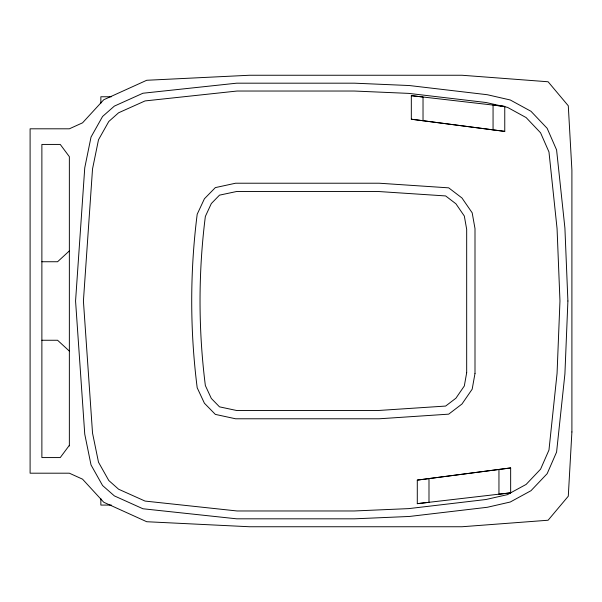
<?xml version="1.0" encoding="UTF-8"?>
<svg xmlns="http://www.w3.org/2000/svg" width="602" height="602" viewBox="0 0 602 602"><rect width="100%" height="100%" fill="white"/><g stroke="black" fill="none" stroke-linecap="round" stroke-linejoin="round"><path stroke-width="0.9" d="M69.358 445.322L60.253 457.573L41.877 457.573L41.877 144.427L60.253 144.427L69.358 156.678L69.358 445.999M69.358 250.906L57.581 261.742L41.877 261.742M510.654 492.827L507.509 494.633L485.995 499.502L408.735 508.615L354.239 510.97L237.083 510.97L145.059 501.075L118.594 489.215L108.781 480.501L98.495 462.208L92.527 433.071L83.415 301L92.527 168.929L98.495 139.792L108.781 121.499L118.594 112.785L145.059 100.925L237.083 91.03L354.239 91.03L408.735 93.385L485.995 102.498L507.509 107.367L526.125 117.571L540.573 132.809L548.971 151.967L557.061 228.602L559.965 301L557.061 373.398L548.971 450.033L540.573 469.191L526.125 484.429L510.654 492.827L498.953 494.242L498.953 469.432L510.654 467.935L510.654 492.827L417.291 503.663L417.291 480.11L510.654 467.935M417.291 480.11L498.953 469.432M417.291 503.663L428.993 502.331L428.993 478.613M111.37 96.764L100.85 96.764L100.85 103.228M41.877 340.258L57.581 340.258L69.358 351.094M111.37 505.078L100.85 505.078L100.85 498.614M411.324 95.665L423.025 96.997L423.025 120.716L504.762 131.394L504.762 106.426L411.324 95.665L411.324 119.219L504.762 131.394M504.762 106.426L493.061 105.087L493.061 129.904M411.324 119.219L423.025 120.716M567.897 301L564.909 373.947L556.587 452.079L547.165 473.669L530.987 490.705L510.263 502.015L487.334 507.275L409.36 516.463L354.473 518.819L236.691 518.819L142.937 508.765L114.357 495.89L102.573 485.528L91.03 464.955L84.754 434.17L75.566 301L84.754 167.83L91.03 137.045L102.573 116.472L114.357 106.11L142.937 93.235L236.691 83.181L354.473 83.181L409.36 85.537L487.334 94.725L510.263 99.985L530.987 111.295L547.165 128.331L556.587 149.921L564.909 228.053L567.897 301M571.9 431.973L568.288 496.206L548.106 520.233L461.967 526.75L249.567 526.75L146.707 521.723L103.755 502.249L82.549 479.169L69.358 473.195L30.1 473.195L30.1 128.805L69.358 128.805L82.549 122.831L103.755 99.751L146.707 80.277L249.567 75.25L461.967 75.25L548.106 81.767L568.288 105.794L571.9 170.027L571.9 431.973M466.678 372.691L464.323 385.957L455.925 398.208L445.638 406.064L378.891 410.459L236.458 410.459L219.497 406.847L211.325 398.449L205.357 385.566A674.789 674.789 0 0 1 205.357 216.434L211.325 203.551L219.497 195.153L236.458 191.541L378.891 191.541L445.638 195.936L455.925 203.792L464.323 216.043L466.678 229.309L466.678 372.691M475.001 373.398L472.179 389.178L461.967 404.017L448.701 414.153L379.207 418.781L235.593 418.781L215.335 414.387L204.417 403.235L197.193 387.763A690.02 690.02 0 0 1 197.193 214.237L204.417 198.765L215.335 187.613L235.593 183.219L379.207 183.219L448.701 187.847L461.967 197.983L472.179 212.822L475.001 228.602L475.001 373.398"/></g></svg>
